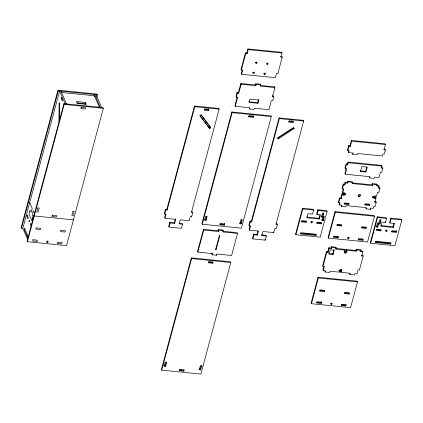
<?xml version="1.0" encoding="UTF-8"?>
<svg xmlns="http://www.w3.org/2000/svg" width="423" height="423" viewBox="0 0 423 423"><rect width="100%" height="100%" fill="white"/><g stroke="black" fill="none" stroke-linecap="round" stroke-linejoin="round"><path stroke-width="0.63" d="M96.73 97.359L97.412 94.81L97.1 94.102L57.956 90.189L21.15 227.516L21.462 228.23L22.768 228.357M21.462 228.23L58.268 90.903L57.956 90.189M32.745 219.389L33.845 215.296M63.878 103.683L27.072 241.01L27.384 241.718L66.527 245.631L103.334 108.304L103.022 107.59L63.878 103.683L64.19 104.391L27.384 241.718M85.578 104.634L85.16 103.688L85.488 102.461L76.489 101.562L77.324 103.455L86.318 104.354L85.488 102.461M94.197 96.455L94.71 94.541L100.32 107.32M165.456 209.242L165.768 209.956L167.117 210.088L166.805 209.38L165.456 209.242L164.357 213.335L164.669 214.043L166.022 214.181L164.922 218.268L175.725 219.347L174.625 223.434L170.125 222.984L169.813 222.276L174.313 222.725L174.625 223.434M164.669 214.043L165.768 209.956M165.552 214.054L164.61 217.559L164.922 218.268M166.805 209.38L194.511 105.993L218.807 108.42L219.119 109.129L191.413 212.515L192.761 212.653L191.667 216.74L190.318 216.608L189.218 220.695L180.224 219.796L179.125 223.883L182.546 224.227L181.451 228.314L169.031 227.077L168.719 226.363L169.813 222.276M167.117 210.088L194.823 106.702L194.511 105.993M169.031 227.077L170.125 222.984M174.313 222.725L175.413 218.638M208.565 110.593L208.893 109.367L204.394 108.917L204.066 110.144L208.565 110.593L208.253 109.885L208.581 108.658M245.456 52.886L245.768 53.594L247.117 53.732L246.81 53.018L245.456 52.886L241.041 69.367L241.353 70.075L242.702 70.207L241.607 74.3L275.352 77.668L276.446 73.581L277.8 73.713L282.215 57.237L281.903 56.523L280.555 56.391M241.353 70.075L245.768 53.594M191.328 257.882L161.427 369.448L161.739 370.157L200.883 374.069L230.784 262.503L230.472 261.795L191.328 257.882L191.64 258.59L161.739 370.157M242.236 70.081L241.295 73.586L241.607 74.3M246.81 53.018L247.904 48.931L281.649 52.304L281.961 53.012L280.867 57.1L282.215 57.237M247.117 53.732L248.216 49.639L247.904 48.931M231.846 111.958L201.945 223.524L202.257 224.232L241.406 228.145L271.302 116.579L270.995 115.865L231.846 111.958L232.158 112.666L202.257 224.232M237.081 92.373L237.393 93.081L238.741 93.219L238.435 92.505L237.081 92.373L235.986 96.46L236.298 97.174L237.647 97.306L235.236 106.3L249.861 107.765L249.533 108.991L254.033 109.441L254.36 108.214L268.98 109.673L271.392 100.674L272.745 100.811L273.84 96.724L273.528 96.01L272.179 95.878L272.491 96.587L273.84 96.724M164.187 366.207L165.282 362.114L166.63 362.252L165.536 366.339L164.187 366.207L163.875 365.493L165.224 365.631L165.536 366.339M236.298 97.174L237.393 93.081M165.224 365.631L166.165 362.125M237.176 97.195L234.924 105.591L235.236 106.3M238.435 92.505L240.84 83.511L255.466 84.97L255.778 85.684L241.152 84.219L240.84 83.511M238.741 93.219L241.152 84.219M206.054 220.415L207.148 216.327L205.8 216.19L204.706 220.277L206.054 220.415L205.742 219.706L206.683 216.201M203.468 229.319L203.775 230.027L218.4 231.492L218.088 230.778L203.468 229.319L197.546 251.399L197.858 252.108L212.483 253.573L212.156 254.799L216.655 255.249L216.983 254.022L231.603 255.481L237.525 233.401L237.213 232.692L222.588 231.228M197.858 252.108L203.775 230.027M255.466 84.97L255.793 83.743L260.293 84.193L260.605 84.907L260.277 86.133L274.902 87.593L272.491 96.587M179.394 370.664L179.722 369.438L184.222 369.887L183.894 371.114L179.394 370.664L179.082 369.951L183.582 370.4L183.894 371.114M255.778 85.684L256.105 84.457L255.793 83.743M212.172 252.859L211.844 254.086L212.156 254.799M218.088 230.778L218.416 229.552L222.916 230.001L223.228 230.715L222.9 231.941L237.525 233.401M248.824 116.848L249.152 115.622L253.652 116.071L253.324 117.298L248.824 116.848L248.513 116.14L253.012 116.589L253.324 117.298M218.4 231.492L218.728 230.265L218.416 229.552M215.519 248.999L216.063 249.686L215.614 249.644L219.468 235.114M216.063 249.686L219.78 235.828L219.331 235.78M212.806 263.228L213.134 262.001L208.634 261.551L208.306 262.778L212.806 263.228L212.494 262.514L208.639 262.128M224.412 225.184L224.74 223.957L220.24 223.508L219.912 224.735L224.412 225.184L224.1 224.476L224.428 223.249M257.977 103.323L258.855 100.055L249.856 99.156L248.978 102.424L257.977 103.323L257.665 102.615L258.543 99.342M274.268 88.079L274.59 86.879L260.6 85.483M199.281 369.713L200.375 365.62L201.729 365.758L200.629 369.845L199.281 369.713L198.969 368.999M200.629 369.845L200.322 369.136L201.258 365.631M241.152 223.92L242.247 219.828L240.899 219.696L239.799 223.783L241.152 223.92L240.84 223.212L241.776 219.706M249.998 221.144L250.31 221.853L251.659 221.99L251.347 221.277L249.998 221.144L248.904 225.232L249.216 225.94L250.564 226.078L249.47 230.165L258.469 231.064L257.369 235.156L253.953 234.813L253.641 234.104L257.062 234.442L257.369 235.156M249.216 225.94L250.31 221.853M250.099 225.951L249.158 229.456L249.47 230.165M251.347 221.277L279.058 117.89L303.354 120.317L303.666 121.026L275.955 224.417L277.308 224.55L276.208 228.637L274.86 228.505L273.766 232.592L262.969 231.513L261.869 235.606L266.368 236.055L265.274 240.142L252.854 238.9L252.547 238.191L253.641 234.104M251.659 221.99L279.37 118.599L279.058 117.89M252.854 238.9L253.953 234.813M257.062 234.442L257.998 230.937M293.107 122.49L293.44 121.264L288.941 120.814L288.608 122.041L293.107 122.49L292.795 121.782L288.941 121.396M302.487 208.259L295.587 234.019L295.899 234.733L320.195 237.155L327.095 211.394L326.783 210.686L317.789 209.787L316.69 213.874L317.001 214.588L320.423 214.926L319.328 219.019L306.908 217.776L308.002 213.689L312.502 214.138L313.602 210.046L313.29 209.337L302.487 208.259L302.799 208.967L295.899 234.733M301.652 221.869L301.98 220.642L306.479 221.092L306.152 222.318L301.652 221.869L301.34 221.16L305.84 221.61L306.152 222.318M317.001 214.588L318.101 210.495L317.789 209.787M316.954 223.397L317.282 222.17L321.781 222.62L321.448 223.846L316.954 223.397L316.642 222.688L321.136 223.138L321.448 223.846M319.328 219.019L319.016 218.305L319.952 214.805M316.023 235.479L316.351 234.252L301.054 232.724L300.727 233.951L316.023 235.479L315.711 234.77L300.415 233.242M323.394 213.007L322.659 215.73L322.971 216.444L324.325 216.576L323.225 220.669L321.877 220.531L322.754 217.258L322.442 216.55L321.094 216.417M322.971 216.444L323.849 213.171L322.5 213.039L321.406 217.126L322.754 217.258M323.225 220.669L322.913 219.955L323.854 216.449M348.605 145.628L348.917 146.337L350.27 146.469L349.958 145.761L348.605 145.628L347.51 149.716L347.822 150.424L349.171 150.562L348.626 152.608L353.126 153.057L352.793 154.284L357.292 154.733L357.625 153.507L382.371 155.976L382.915 153.93L384.269 154.067L385.364 149.975L385.052 149.266L383.703 149.134M347.822 150.424L348.917 146.337M348.726 150.361L348.314 151.894L348.626 152.608M349.958 145.761L351.381 140.447L385.126 143.815L385.438 144.529L384.015 149.842L385.364 149.975M350.27 146.469L351.693 141.155L351.381 140.447M346.077 163.965L346.389 164.674L347.738 164.811L347.426 164.098L346.077 163.965L344.983 168.053L345.295 168.761L346.643 168.899L345.221 174.213L369.966 176.687L369.639 177.914L374.138 178.363L374.466 177.137L378.966 177.586L380.388 172.267L381.736 172.404L382.836 168.317L382.524 167.603L381.171 167.471M345.295 168.761L346.389 164.674M346.173 168.777L344.909 173.504L345.221 174.213M347.426 164.098L347.976 162.057L381.72 165.425L382.032 166.133L381.483 168.18L382.836 168.317M335 211.627L328.095 237.393L328.407 238.101L367.55 242.009L374.455 216.248L374.144 215.54L335 211.627L335.312 212.341L328.407 238.101M347.738 164.811L348.288 162.765L347.976 162.057M318.038 277.255L311.132 303.016L311.444 303.725L350.588 307.637L357.493 281.877L357.181 281.168L318.038 277.255L318.35 277.964L311.444 303.725M339.463 197.98L339.775 198.694L341.123 198.826L340.811 198.117L339.463 197.98L338.368 202.072L338.675 202.781L340.029 202.913L339.479 204.959L341.731 205.187L341.398 206.413L345.898 206.863L346.231 205.636L366.477 207.656L366.149 208.883L370.648 209.332L370.976 208.105L373.223 208.333L373.773 206.287L375.122 206.419L376.216 202.331L375.904 201.623L375.005 201.533M343.185 184.079L343.497 184.788L344.851 184.925L344.539 184.211L343.185 184.079L342.091 188.166L342.403 188.88L343.751 189.012L342.604 193.306L344.634 192.962L344.491 193.496L345.845 193.628L345.512 194.855L344.163 194.723L343.851 194.009L345.2 194.146L345.512 194.855M338.675 202.781L339.775 198.694M342.403 188.88L343.497 184.788M326.408 251.706L326.72 252.42L328.074 252.552L327.762 251.844L326.408 251.706L322.686 265.612L322.998 266.321L324.346 266.453L323.251 270.546L325.499 270.768L325.171 271.994L329.67 272.444L329.998 271.217L339.447 272.163L339.669 271.344L339.357 270.635L338.77 270.577M339.579 202.717L339.167 204.251L339.479 204.959M340.811 198.117L341.964 193.824L342.863 193.914L343.032 195.156L344.021 195.252L344.163 194.723M343.275 188.917L342.292 192.597L342.604 193.306M344.539 184.211L345.083 182.17L347.336 182.392L347.648 183.106L345.395 182.879L345.083 182.17M322.998 266.321L326.72 252.42M341.123 198.826L342.276 194.532L341.964 193.824M344.851 184.925L345.395 182.879M323.875 266.331L322.939 269.832L323.251 270.546M327.762 251.844L328.856 247.751L331.103 247.978L331.415 248.687L329.168 248.465L328.856 247.751M328.074 252.552L329.168 248.465M344.021 195.252L343.851 194.009M347.336 182.392L347.664 181.166L352.163 181.615L352.475 182.329L352.148 183.556L372.393 185.575L372.721 184.349L372.409 183.64L376.909 184.09L377.221 184.798L376.893 186.025L379.14 186.247L378.596 188.293L379.944 188.431L378.849 192.518L377.501 192.386L376.348 196.679L375.45 196.589L375.138 195.875M347.648 183.106L347.976 181.879L347.664 181.166M331.103 247.978L331.436 246.752L335.936 247.201L336.243 247.91L335.915 249.136L345.364 250.083L345.147 250.897L344.56 250.839L344.322 251.738L344.904 251.796L344.576 253.023L345.924 253.16L346.257 251.934L345.945 251.225L346.527 251.283L346.839 251.992L346.257 251.934M319.899 291.135L320.227 289.908L324.727 290.358L324.399 291.584L319.899 291.135L319.587 290.427L324.087 290.876L324.399 291.584M331.415 248.687L331.748 247.46L331.436 246.752M333.065 254.604L334.239 250.231L330.189 249.824L329.015 254.202L333.065 254.604L332.753 253.895L333.927 249.517M338.183 237.816L338.511 236.589L334.011 236.14L333.684 237.366L338.183 237.816L337.871 237.107L333.372 236.658M341.361 225.961L341.689 224.735L337.189 224.285L336.861 225.512L341.361 225.961L341.049 225.248L337.194 224.862M321.221 303.444L321.549 302.218L317.049 301.768L316.721 302.995L321.221 303.444L320.909 302.736L321.237 301.509M348.806 204.632L349.134 203.405L344.634 202.955L344.306 204.182L348.806 204.632L348.494 203.923L343.994 203.474M360.444 171.537L361.781 166.546L367.27 167.096L365.932 172.082L360.444 171.537L360.132 170.829L365.62 171.373L365.932 172.082M365.62 171.373L366.789 167.011M340.705 270.768L341.017 271.481L341.599 271.54L341.287 270.826L340.705 270.768L340.483 271.587L340.795 272.296L350.244 273.242L349.916 274.469L354.416 274.918L354.744 273.692L356.996 273.914L358.091 269.826L359.439 269.959L363.167 256.058L362.855 255.349L361.956 255.259M345.924 253.16L345.612 252.452L345.945 251.225M346.839 251.992L347.082 251.093L346.495 251.035L346.183 250.326L346.405 249.507L355.854 250.448L356.166 251.162L346.717 250.215L346.405 249.507M340.795 272.296L341.017 271.481M341.599 271.54L341.842 270.635L341.255 270.577L341.588 269.351L340.235 269.218L339.907 270.445L339.32 270.387L339.082 271.286L339.669 271.344M346.495 251.035L346.717 250.215M341.287 270.826L341.53 269.927M372.393 185.575L372.081 184.867L372.409 183.64M358.429 239.841L358.757 238.614L363.257 239.064L362.929 240.29L358.429 239.841L358.117 239.127M355.854 250.448L356.182 249.221L360.682 249.67L360.993 250.384L360.66 251.611L362.913 251.833L361.818 255.92L363.167 256.058M341.467 305.464L341.795 304.237L346.294 304.687L345.966 305.914L341.467 305.464L341.155 304.756L345.654 305.205L345.966 305.914M356.166 251.162L356.494 249.935L356.182 249.221M369.385 205.43L369.713 204.203L365.213 203.754L364.885 204.981L369.385 205.43L369.073 204.716L364.573 204.267M376.216 202.331L374.868 202.199L376.021 197.906L375.709 197.192L374.81 197.102L374.979 198.345L373.985 198.244L374.128 197.715L372.779 197.578L373.107 196.351L374.461 196.489L374.598 195.955L375.592 196.055L375.45 196.589M373.985 198.244L373.816 197.007L372.917 196.917M366.107 228.431L366.434 227.204L361.94 226.754L361.607 227.981L366.107 228.431L365.795 227.722L361.295 227.273M374.979 198.345L374.81 197.102M349.144 294.059L349.472 292.832L344.972 292.383L344.645 293.61L349.144 294.059L348.832 293.345L344.333 292.896M377.242 216.803L370.337 242.569L370.648 243.278L394.945 245.705L401.85 219.944L401.538 219.23L390.741 218.152L389.646 222.244L389.953 222.953L394.453 223.402L393.358 227.489L380.943 226.252L382.038 222.165L385.459 222.503L386.553 218.416L386.241 217.702L377.242 216.803L377.554 217.517L370.648 243.278M379.96 224.053L381.054 219.965L379.706 219.828L378.828 223.101L377.48 222.969L376.38 227.056L377.734 227.188L377.422 226.479L378.299 223.212L379.648 223.344L379.96 224.053L378.611 223.92L378.299 223.212M377.734 227.188L378.611 223.92M379.648 223.344L380.589 219.838M380.906 230.868L381.234 229.641L376.734 229.192L376.407 230.419L380.906 230.868L380.594 230.154L376.095 229.705M389.953 222.953L391.053 218.865L390.741 218.152M393.358 227.489L393.046 226.781L393.987 223.275M390.773 244.029L391.106 242.802L375.804 241.274L375.476 242.501L390.773 244.029L390.466 243.32L375.164 241.792M396.203 232.396L396.531 231.17L392.031 230.72L391.703 231.947L396.203 232.396L395.891 231.682L396.219 230.456M210.469 127.138L210.781 127.846L209.597 128.618L209.285 127.91L210.469 127.138L201.158 114.718M278.223 138.929L294.17 128.555L293.858 127.846L277.911 138.215L278.223 138.929L277.504 137.961L293.446 127.593L294.17 128.555M248.216 49.639L281.961 53.012M256.105 84.457L260.605 84.907M248.666 101.716L257.665 102.615M58.268 90.903L97.412 94.81M61.272 92.463L94.382 95.767L99.484 107.389M194.823 106.702L219.119 109.129M204.399 109.499L208.253 109.885M232.158 112.666L271.302 116.579M279.37 118.599L303.666 121.026M76.806 102.852L85.16 103.688M64.19 104.391L103.334 108.304M351.693 141.155L385.438 144.529M348.288 162.765L382.032 166.133M347.976 181.879L352.475 182.329M372.721 184.349L377.221 184.798M351.836 182.842L372.081 184.867M376.581 185.316L378.828 185.538L379.14 186.247M378.284 187.585L379.632 187.717L379.944 188.431M342.72 194.443L343.709 194.543M373.673 197.536L374.667 197.636M342.276 194.532L343.175 194.622M375.122 197.816L376.021 197.906M302.799 208.967L313.602 210.046M318.101 210.495L327.095 211.394M335.312 212.341L374.455 216.248M377.554 217.517L386.553 218.416M391.053 218.865L401.85 219.944M306.596 217.068L319.016 218.305M380.631 225.544L393.046 226.781M321.565 219.823L322.913 219.955M376.073 226.347L377.422 226.479M391.391 231.233L395.891 231.682M191.55 211.849L192.449 211.939L192.761 212.653M276.097 223.751L276.996 223.841L277.308 224.55M204.394 219.569L205.742 219.706M239.487 223.074L240.84 223.212M29.668 202.596L28.367 202.469L28.055 201.755M219.6 224.026L224.1 224.476M358.762 239.196L362.617 239.577L362.929 240.29M179.384 223.233L182.234 223.518L182.546 224.227M218.728 230.265L223.228 230.715M73.433 219.87L34.289 215.957L33.977 215.249M331.748 247.46L336.243 247.91M356.494 249.935L360.993 250.384M336.232 248.491L345.052 249.369L345.364 250.083M360.354 250.897L362.601 251.125L362.913 251.833M346.183 250.326L346.77 250.384M344.01 251.029L344.592 251.088L344.904 251.796M344.713 252.362L345.612 252.452M328.703 253.488L332.753 253.895M191.64 258.59L230.784 262.503M318.35 277.964L357.493 281.877M316.409 302.286L320.909 302.736M199.418 369.046L200.322 369.136M210.781 127.846L201.084 114.913L199.899 115.685L209.597 128.618M199.973 115.49L209.285 127.91M369.327 177.2L369.639 177.914M385.147 221.795L385.459 222.503M373.816 197.007L374.128 197.715M374.556 201.485L374.868 202.199M372.467 196.869L372.779 197.578M352.486 153.57L352.793 154.284M370.337 208.624L370.648 209.332M365.837 208.174L366.149 208.883M358.725 195.918L359.037 196.626A1.184 0.994 -23.7 0 0 360.422 195.193A1.184 0.994 -23.7 0 0 358.471 194.998A1.184 0.994 -23.7 0 0 359.037 196.626M344.179 192.782L344.491 193.496M343.19 192.687L343.502 193.396M341.086 205.7L341.398 206.413M361.506 255.212L361.818 255.92M274.59 86.879L274.902 87.593M349.604 273.755L349.916 274.469M335.603 248.428L335.915 249.136M340.943 269.869L341.255 270.577M324.859 271.286L325.171 271.994M249.221 108.277L249.533 108.991M273.454 231.883L273.766 232.592M266.368 236.055L266.056 235.341L261.557 234.892L261.869 235.606M264.962 239.434L265.274 240.142M216.343 254.535L216.655 255.249M191.355 216.031L191.667 216.74M96.063 94.678L101.673 107.458M60.965 91.172L66.575 103.952M65.227 103.815L59.617 91.035L22.81 228.362L27.659 239.402M47.439 241.332L47.646 241.803M29.716 202.601L32.211 208.28L31.112 212.372L30.075 210.004L28.981 214.096L31.847 220.626L32.941 216.539L32.153 214.736L33.248 210.649L34.549 213.61M31.476 225.057L30.699 223.281L30.371 224.507L31.149 226.284M265.062 72.899A0.714 0.597 -23.7 0 1 264.592 73.713A0.714 0.597 -23.7 0 1 263.73 73.396M267.748 62.879A0.714 0.597 -23.7 0 1 266.749 63.704M256.756 61.932A0.714 0.597 -23.7 0 1 255.466 62.414M254.049 72.111A0.714 0.597 -23.7 0 1 252.705 72.291M360.11 194.48A1.184 0.994 -23.7 0 1 358.011 195.537M312.1 221.441A0.714 0.597 -23.7 0 1 310.81 221.922M331.891 303.037A0.714 0.597 -23.7 0 1 330.601 303.518M386.823 229.832A0.714 0.597 -23.7 0 1 385.565 230.466M348.832 237.573A0.714 0.597 -23.7 0 1 347.495 237.752M47.804 240.877A0.714 0.597 -23.7 0 1 46.805 241.697M59.088 103.122L58.924 121.523L59.379 121.152L59.537 102.757L59.088 103.122M29.071 221.055C29.34 223.228 29.721 218.881 29.071 221.055M27.167 215.233L26.839 216.46L27.876 218.828L28.204 217.602L27.167 215.233M24.508 228.277L24.18 229.504L27.712 237.552L28.04 236.325L24.508 228.277M61.573 97.47L61.245 98.696L62.281 101.06L62.609 99.833L61.573 97.47M37.832 207.915L36.732 212.002L38.086 212.14L39.18 208.047L37.832 207.915M32.989 239.762L32.661 240.988L37.161 241.438L37.488 240.211L32.989 239.762M36.167 227.902L35.839 229.129L40.338 229.578L40.666 228.351L36.167 227.902M52.267 215.233L51.939 216.46L56.439 216.909L56.767 215.682L52.267 215.233M81.184 107.347L80.851 108.574L85.351 109.023L85.684 107.796L81.184 107.347M57.74 242.231L57.406 243.458L61.906 243.907L62.239 242.68L57.74 242.231M60.917 230.376L60.584 231.603L65.084 232.053L65.417 230.826L60.917 230.376M72.925 211.421L71.831 215.508L73.179 215.645L74.274 211.553L72.925 211.421M253.52 73.369A0.714 0.597 -23.7 0 0 254.355 72.507A0.714 0.597 -23.7 0 0 253.181 72.391A0.714 0.597 -23.7 0 0 253.52 73.369M264.544 74.469A0.714 0.597 -23.7 0 0 265.374 73.607A0.714 0.597 -23.7 0 0 264.206 73.491A0.714 0.597 -23.7 0 0 264.544 74.469M267.23 64.449A0.714 0.597 -23.7 0 0 268.06 63.587A0.714 0.597 -23.7 0 0 266.892 63.471A0.714 0.597 -23.7 0 0 267.23 64.449M256.206 63.35A0.714 0.597 -23.7 0 0 257.036 62.488A0.714 0.597 -23.7 0 0 255.867 62.371A0.714 0.597 -23.7 0 0 256.206 63.35M311.55 222.858A0.714 0.597 -23.7 0 0 312.385 221.996A0.714 0.597 -23.7 0 0 311.212 221.879A0.714 0.597 -23.7 0 0 311.55 222.858M331.346 304.454A0.714 0.597 -23.7 0 0 332.177 303.592A0.714 0.597 -23.7 0 0 331.008 303.476A0.714 0.597 -23.7 0 0 331.346 304.454M386.305 231.407A0.714 0.597 -23.7 0 0 387.135 230.546A0.714 0.597 -23.7 0 0 385.966 230.429A0.714 0.597 -23.7 0 0 386.305 231.407M348.309 238.831A0.714 0.597 -23.7 0 0 349.139 237.969A0.714 0.597 -23.7 0 0 347.97 237.853A0.714 0.597 -23.7 0 0 348.309 238.831M47.286 242.448A0.714 0.597 -23.7 0 0 48.116 241.586A0.714 0.597 -23.7 0 0 46.948 241.47A0.714 0.597 -23.7 0 0 47.286 242.448"/></g></svg>
